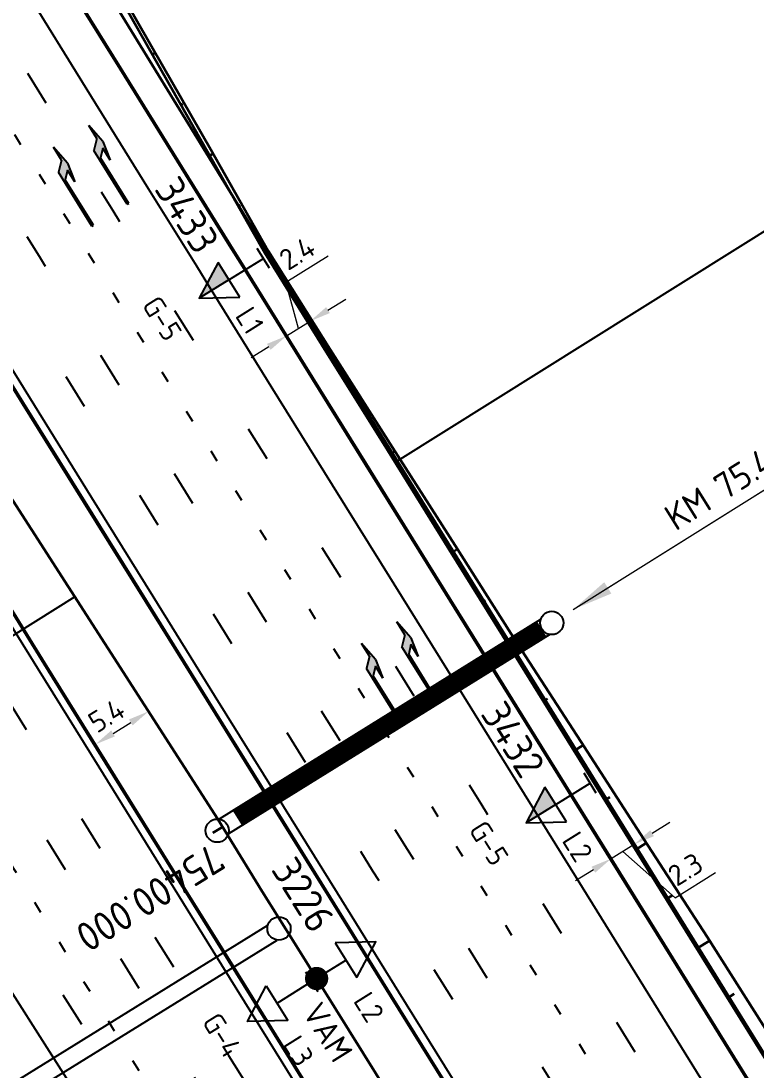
# Model space of a CAD drawing. Header units: metres. Extents: x 134219 to 139080, y 438661 to 444352.
# Drawn here: x 135900.6 to 135963.8, y 442376.2 to 442466.4 of the extents above; entities that cross this region are included whole.
import ezdxf
from ezdxf.enums import TextEntityAlignment as Align

# ---------------------------------------------------------------- set-up
doc = ezdxf.new("R2010")
doc.units = ezdxf.units.M
doc.linetypes.add('13strp', pattern=[4, 1, -3])
doc.linetypes.add('39strp', pattern=[12, 3, -9])
doc.layers.get('DEFPOINTS').update_dxf_attribs({"color": 193})
for name, color, linetype, lineweight in [('N-WE-AM-AANPIJLING-G', 7, 'Continuous', 18), ('N-WE-KL-ET-T18', 1, 'Continuous', 18), ('N-WE-KL-ET-T25', 7, 'Continuous', 25), ('N-WE-KL-ET_LS_HULPSTUK_MOF-G', 10, 'Continuous', 35), ('N-WE-KL-ET_LS_OV_ARMATUUR-S', 7, 'Continuous', 25), ('N-WE-KL-ET_LS_OV_ARMATUUR-T18', 1, 'Continuous', 25), ('N-WE-KL-ET_LS_OV_KABEL-G', 10, 'KL-LS-OV-N', 35), ('N-WE-KL-ET_LS_OV_KABEL-M', 7, 'Continuous', 18), ('N-WE-KL-ET_LS_OV_KABEL-T25', 7, 'Continuous', 25), ('N-WE-VW-BEWEGWIJZERING_DRAAGCONSTRUCTIE_PORTAAL-S', 7, 'Continuous', 25), ('N-WE-VW-BEWEGWIJZERING_DRAAGCONSTRUCTIE_PORTAAL_POER-S', 7, 'Continuous', 25), ('Utd-ondergr-nw', 8, '13strp', 35)]:
    doc.layers.add(name, color=color, linetype=linetype, lineweight=lineweight)
doc.layers.add('N-WE-KL-ET_LS_OV_ARMATUUR-T25', color=2, linetype='Continuous')
doc.layers.add('Utd-weg-nw', color=8, linetype='Continuous')
doc.styles.add('alm a2ee v011$0$rtw_iso', font='NLCS-ISO.ttf')
doc.styles.add('ISO18', font='NLCS-ISO.ttf')
doc.styles.add('ISO25', font='NLCS-ISO.ttf')
doc.styles.add('NLCS-ISO', font='NLCS-ISO.ttf')
doc.styles.add('NLCS_18', font='NLCS-ISO.ttf', dxfattribs={"height": 1.8})
doc.linetypes.add('KL-LS-OV-N', pattern='A,4,-1,[103,NLCS.SHX,S=0.75,R=0,X=0,Y=0],-1,4,-1.5,["0V",Standard,S=1,R=0,X=0,Y=-0.5],-3', length=14.5)
doc.dimstyles.new('NLCS_t18_pijl_Dimension_l3_h1', dxfattribs={"dimtxt": 1.8, "dimasz": 1.8, "dimexe": 2, "dimexo": 2, "dimgap": 0.7, "dimtad": 1, "dimdec": 1, "dimzin": 0, "dimdsep": 46, "dimtxsty": 'NLCS_18', "dimcen": 2.5, "dimdle": 2, "dimclrd": 256, "dimclre": 256, "dimclrt": 256, "dimadec": 1, "dimazin": 0, "dimtfac": 1, "dimtdec": 1, "dimtofl": 0, "dimtmove": 1, "dimatfit": 0, "dimfxl": 0, "dimtolj": 1, "dimtzin": 0, "dimlwd": 18, "dimlwe": 18, "dimarcsym": 0})
doc.dimstyles.new('UTD', dxfattribs={"dimtxt": 1.8, "dimasz": 1.8, "dimexe": 0, "dimexo": 0, "dimgap": 0.5, "dimtad": 1, "dimdec": 1, "dimzin": 1, "dimdsep": 46, "dimtxsty": 'ISO18', "dimcen": 2.5, "dimclrd": 256, "dimclre": 256, "dimclrt": 1, "dimadec": 0, "dimazin": 0, "dimtfac": 1, "dimtdec": 1, "dimtmove": 0, "dimatfit": 3, "dimfxl": 0, "dimlwd": -1, "dimlwe": -1, "dimarcsym": 0})

# ---------------------------------------------------------------- blocks, each defined once
blk = doc.blocks.new('SKL-ET_OV_ARMATUUR_HD_NATRIUM_2x250W-SO (1)')
for points in [[(-3.493, -1.757), (-6.493, 0), (-3.493, 1.757)], [(-3.493, 1.757), (-3.493, -1.757)], [(0, 1), (0, -1)], [(3.493, -1.757), (6.493, 0), (3.493, 1.757)], [(3.493, 1.757), (3.493, -1.757)], [(-3.493, 0), (0, 0)], [(3.493, 0), (0, 0)]]:
    blk.add_lwpolyline(points)
at = {"layer": 'N-WE-KL-ET_LS_OV_ARMATUUR-T18', "style": 'NLCS-ISO', "flags": 1}
for tag, p in [('TYPE_ARMATUUR', (3.075, -6.821)), ('VERMOGEN_LAMP', (3.075, -10.606)), ('SPIEGELSTAND', (3.075, -14.39)), ('HOOGTE_LICHTMAST', (3.075, -18.175)), ('UITLEGGERHOEK', (3.075, -21.959)), ('TYPE_LICHTMAST', (3.075, -25.744)), ('BOTSVRIENDELIJK', (3.075, -29.528)), ('POSITIE_LICHTMAST', (3.075, -33.313)), ('KABELAANSLUITNG', (3.075, -37.097)), ('VOEDINGSPUNT', (3.075, -48.451))]:
    blk.add_attdef(tag, p, '', height=1.8, dxfattribs=at)
at = {"layer": 'N-WE-KL-ET_LS_OV_ARMATUUR-T18', "style": 'NLCS-ISO'}
for tag, p in [('FASE-AANSLUITING_1', (3.075, -40.882)), ('FASE-AANSLUITING_2', (3.075, -44.666)), ('GROEPSNUMMER', (3.075, -52.235))]:
    blk.add_attdef(tag, p, '', height=1.8, dxfattribs=at)
at = {"layer": 'N-WE-KL-ET_LS_OV_ARMATUUR-T25', "style": 'NLCS-ISO'}
for tag, p in [('MASTNUMMER', (3.075, 7.391)), ('TYPE_SYMBOOL', (3.075, 3.606))]:
    blk.add_attdef(tag, p, '', height=2.5, dxfattribs=at)
blk = doc.blocks.new('SVW-BEWEGWIJZERING_DRAAGCONSTRCUTIE_PORTAAL_SIGNALERING (A2 75.410 HRR)')
for points in [[(0.168, 0.986), (24.767, 16.2)], [(0.957, -0.29), (25.556, 14.924)]]:
    blk.add_lwpolyline(points)
blk = doc.blocks.new('SVW-BEWEGWIJZERING_DRAAGCONSTRUCTIE_PORTAAL_ANWB (A2 75.400 HRL)')
for points in [[(-0.958, 0.288), (-28.588, -16.865)], [(-0.166, -0.986), (-27.797, -18.139)]]:
    blk.add_lwpolyline(points)
at = {"ltscale": 10}
blk.add_lwpolyline([(-0.85, -0.527, 1.5, 1.5, 0), (-27.028, -16.779, 0, 0, 0)], format="xyseb", dxfattribs=at)
blk = doc.blocks.new('SKL-ET_OV_ARMATUUR_HD_NATRIUM_1x250W-SO (2)')
for points in [[(0, 1), (0, -1)], [(3.493, -1.757), (6.493, 0), (3.493, 1.757)], [(3.493, 1.757), (3.493, -1.757)], [(3.493, 0), (0, 0)], [(3.493, 0), (6.493, 0)]]:
    blk.add_lwpolyline(points)
blk.add_solid([(3.493, 0), (3.493, -1.757), (6.493, 0)])
at = {"layer": 'N-WE-KL-ET-T18', "linetype": 'ByBlock', "style": 'NLCS-ISO'}
blk.add_attdef('GROEPSNUMMER', text='', height=1.8, dxfattribs=at).set_placement((-2, -4), align=Align.RIGHT)
blk.add_attdef('FASE-AANSLUITING', (10, -4), '', height=1.8, dxfattribs=at)
at = {"layer": 'N-WE-KL-ET-T18', "linetype": 'ByBlock', "style": 'NLCS-ISO', "flags": 1}
for tag, p in [('TYPE_ARMATUUR', (7.765, -13.456)), ('TYPE_FABRIKAAT', (7.765, -17.24)), ('VERMOGEN_LAMP', (7.765, -21.025)), ('SPIEGELSTAND', (7.765, -24.809)), ('HOOGTE_LICHTMAST', (7.765, -28.594)), ('UITLEGGERHOEK', (7.765, -32.378)), ('TYPE_LICHTMAST', (7.765, -36.163)), ('BOTSVRIENDELIJK', (7.765, -39.947)), ('POSITIE_LICHTMAST', (7.765, -43.732)), ('KABELAANSLUITING', (7.765, -47.516)), ('VOEDINGSPUNT', (7.765, -51.301))]:
    blk.add_attdef(tag, p, '', height=1.8, dxfattribs=at)
at = {"layer": 'N-WE-KL-ET-T25', "linetype": 'ByBlock', "style": 'NLCS-ISO'}
blk.add_attdef('MASTNUMMER', text='', height=2.5, dxfattribs=at).set_placement((4, 4.31), align=Align.MIDDLE)
at = {"layer": 'N-WE-KL-ET-T25', "linetype": 'ByBlock', "style": 'NLCS-ISO', "flags": 1}
blk.add_attdef('TYPE_SYMBOOL', (7.765, -10.056), '', height=2.5, dxfattribs=at)
blk = doc.blocks.new('SVW-BEWEGWIJZERING_DRAAGCONSTRUCTIE_PORTAAL-SO (1)')
blk.add_circle((0, 0), 1)
at = {"layer": 'N-WE-KL-ET_LS_OV_ARMATUUR-T18', "style": 'ISO18', "flags": 1}
for tag, p in [('OMSCHRIJVING_LEGENDA', (9, -7.431)), ('CONSTRUCTIENUMMER', (9, -11.215)), ('LOCATIE', (9, -15)), ('LENGTE_PORTAAL', (9, -18.784)), ('TYPE_PORTAAL', (9, -22.569)), ('BPS-CODERING', (9, -26.353)), ('OVERIGE_OPMERKING(EN)_1', (9, -30.138)), ('OVERIGE_OPMERKING(EN)_2', (9, -33.922))]:
    blk.add_attdef(tag, p, '', height=1.8, dxfattribs=at)
blk = doc.blocks.new('SVW-BEWEGWIJZERING_DRAAGCONSTRUCTIE_PORTAAL_POER-SO (1)')
blk.add_circle((0, 0), 1)
at = {"style": 'ISO18', "flags": 1}
for tag, p in [('OMSCHRIJVING_LEGENDA', (0, 28.559)), ('CONSTRUCTIENUMMER', (0, 24.775)), ('LOCATIE', (0, 20.99)), ('TYPE_POER', (0, 17.206)), ('POSITIE_POER', (0, 13.421)), ('OVERIGE_OPMERKING(EN)_1', (0, 9.637)), ('OVERIGE_OPMERKING(EN)_2', (0, 5.852))]:
    blk.add_attdef(tag, p, '', height=1.8, dxfattribs=at)
blk = doc.blocks.new('SVW-BEWEGWIJZERING_DRAAGCONSTRUCTIE_PORTAAL_POER-SO')
blk.add_circle((0, 0), 1)
at = {"layer": 'N-WE-KL-ET_LS_OV_ARMATUUR-T18', "style": 'ISO18', "flags": 1}
for tag, p in [('OMSCHRIJVING_LEGENDA', (0, 28.559)), ('CONSTRUCTIENUMMER', (0, 24.775)), ('LOCATIE', (0, 20.99)), ('TYPE_POER', (0, 17.206)), ('POSITIE_POER', (0, 13.421)), ('OVERIGE_OPMERKING(EN)_1', (0, 9.637)), ('OVERIGE_OPMERKING(EN)_2', (0, 5.852))]:
    blk.add_attdef(tag, p, '', height=1.8, dxfattribs=at)
blk = doc.blocks.new('*D509')
at = {"layer": 'DEFPOINTS', "color": 0, "transparency": 16777216}
for p in [(135925.443, 442440.577), (135925.443, 442440.577), (135923.414, 442439.318)]:
    blk.add_point(p, dxfattribs=at)
at = {"layer": 'N-WE-KL-ET_LS_OV_KABEL-M', "linetype": 'Continuous', "lineweight": 18, "transparency": 16777216}
for p, q in [((135923.352, 442443.928), (135926.988, 442446.186)), ((135924.429, 442439.948), (135923.352, 442443.928)), ((135926.972, 442441.527), (135928.501, 442442.476)), ((135923.414, 442439.318), (135925.443, 442440.577)), ((135921.885, 442438.368), (135920.356, 442437.419))]:
    blk.add_line(p, q, dxfattribs=at)
at = {"layer": 'N-WE-KL-ET_LS_OV_KABEL-M', "lineweight": 18, "transparency": 16777216}
for p, q in [((135925.443, 442440.577), (135924.388, 442442.277)), ((135923.414, 442439.318), (135922.359, 442441.017))]:
    blk.add_line(p, q, dxfattribs=at)
at = {"layer": 'N-WE-KL-ET_LS_OV_KABEL-M', "transparency": 16777216}
for points in [[(135926.814, 442441.782), (135927.13, 442441.272), (135925.443, 442440.577)], [(135921.727, 442438.623), (135922.043, 442438.113), (135923.414, 442439.318)]]:
    blk.add_solid(points, dxfattribs=at)
at = {"layer": 'N-WE-KL-ET_LS_OV_KABEL-M', "transparency": 16777216, "insert": (135924.326, 442446.417), "char_height": 1.8, "attachment_point": 5, "rotation": 31.83626, "style": 'NLCS_18'}
blk.add_mtext('\\A1;2.4', dxfattribs=at)
blk = doc.blocks.new('*D510')
at = {"layer": 'DEFPOINTS', "color": 0, "transparency": 16777216}
for p in [(135953.307, 442395.619), (135953.307, 442395.619), (135951.315, 442394.382)]:
    blk.add_point(p, dxfattribs=at)
at = {"layer": 'N-WE-KL-ET_LS_OV_KABEL-M', "linetype": 'Continuous', "lineweight": 18, "transparency": 16777216}
for p, q in [((135954.836, 442396.569), (135956.365, 442397.518)), ((135951.315, 442394.382), (135953.307, 442395.619)), ((135952.311, 442395.001), (135956.809, 442391.026)), ((135949.785, 442393.433), (135948.256, 442392.483)), ((135956.809, 442391.026), (135960.293, 442393.188))]:
    blk.add_line(p, q, dxfattribs=at)
at = {"layer": 'N-WE-KL-ET_LS_OV_KABEL-M', "lineweight": 18, "transparency": 16777216}
for p, q in [((135953.307, 442395.619), (135954.362, 442393.92)), ((135951.315, 442394.382), (135952.37, 442392.683))]:
    blk.add_line(p, q, dxfattribs=at)
at = {"layer": 'N-WE-KL-ET_LS_OV_KABEL-M', "transparency": 16777216}
for points in [[(135954.678, 442396.824), (135954.994, 442396.314), (135953.307, 442395.619)], [(135949.627, 442393.688), (135949.944, 442393.178), (135951.315, 442394.382)]]:
    blk.add_solid(points, dxfattribs=at)
at = {"layer": 'N-WE-KL-ET_LS_OV_KABEL-M', "transparency": 16777216, "insert": (135957.707, 442393.466), "char_height": 1.8, "attachment_point": 5, "rotation": 31.83626, "style": 'NLCS_18'}
blk.add_mtext('\\A1;2.3', dxfattribs=at)
blk = doc.blocks.new('SKL-ET_HULP_MOF_VERBINDING_AFTAKMOF-SO')
at = {"const_width": 1}
blk.add_lwpolyline([(-0.5, 0, 1), (0.5, 0, 1)], format="xyb", close=True, dxfattribs=at)
blk.add_circle((0, 0), 0.5)
at = {"layer": 'N-WE-KL-ET-T18', "linetype": 'ByBlock', "style": 'NLCS-ISO', "flags": 1}
for tag, p in [('OMSCHRIJVING_LEGENDA', (0, -8.431)), ('LOCATIE', (0, -12.215)), ('MASTNUMMER', (0, -16)), ('VAN', (0, -19.784)), ('NAAR', (0, -23.569)), ('AFTAKKING', (0, -27.353)), ('VOEDINGSPUNT', (0, -31.138)), ('GROEPSNUMMER', (0, -34.922)), ('POSITIE_X', (0, -38.707)), ('POSITIE_Y', (0, -42.491)), ('OVERIGE_OPMERKING(EN)_2', (0, -50.06))]:
    blk.add_attdef(tag, p, '', height=1.8, dxfattribs=at)
at = {"layer": 'N-WE-KL-ET-T18', "linetype": 'ByBlock', "style": 'NLCS-ISO'}
blk.add_attdef('OVERIGE_OPMERKING(EN)_1', (0, -46.276), '', height=1.8, dxfattribs=at)
at = {"layer": 'N-WE-KL-ET-T25', "linetype": 'ByBlock', "style": 'NLCS-ISO'}
blk.add_attdef('SOORT_MOF', text='', height=2.25, dxfattribs=at).set_placement((0, 3), align=Align.MIDDLE)
blk = doc.blocks.new('*D208')
at = {"layer": 'DEFPOINTS', "color": 0, "transparency": 16777216}
for p in [(135911.549, 442407.041), (135911.549, 442407.041), (135906.966, 442404.196)]:
    blk.add_point(p, dxfattribs=at)
at = {"layer": 'N-WE-KL-ET_LS_OV_KABEL-M', "lineweight": 18, "transparency": 16777216}
for p, q in [((135911.549, 442407.041), (135912.604, 442405.342)), ((135906.966, 442404.196), (135908.021, 442402.497))]:
    blk.add_line(p, q, dxfattribs=at)
at = {"layer": 'N-WE-KL-ET_LS_OV_KABEL-M', "linetype": 'Continuous', "lineweight": 18, "transparency": 16777216}
blk.add_line((135908.495, 442405.145), (135910.02, 442406.092), dxfattribs=at)
at = {"layer": 'N-WE-KL-ET_LS_OV_KABEL-M', "transparency": 16777216}
for points in [[(135909.861, 442406.347), (135910.178, 442405.837), (135911.549, 442407.041)], [(135908.337, 442405.4), (135908.654, 442404.891), (135906.966, 442404.196)]]:
    blk.add_solid(points, dxfattribs=at)
at = {"layer": 'N-WE-KL-ET_LS_OV_KABEL-M', "transparency": 16777216, "insert": (135907.931, 442406.678), "char_height": 1.8, "attachment_point": 5, "rotation": 31.83244, "style": 'NLCS_18'}
blk.add_mtext('\\A1;5.4', dxfattribs=at)
blk = doc.blocks.new('SAL-AM_KILOMETRERING-SO (1)')
blk.add_lwpolyline([(10, 0), (19, 0), (37, 0)])
at = {"style": 'ISO25'}
blk.add_text('KM', height=2.25, dxfattribs=at).set_placement((21, 1))
blk.add_attdef('KM', (26, 1), '', height=2.25, dxfattribs=at)
blk = doc.blocks.new('Dwm A2 aanvulling$0$pijlre_750')
blk.add_hatch(color=256).paths.add_polyline_path([(5.196, -0.375), (4, -0.375), (5.7, -0.675), (7.5, -0.375), (6.2, -0.375), (5.45, 0.375), (0, 0.375), (0, 0.225), (4.596, 0.225)])
for p, q in [((0, 0.375), (5.45, 0.375)), ((0, 0.375), (0, 0.225)), ((0, 0.225), (4.596, 0.225)), ((5.196, -0.375), (4.596, 0.225)), ((6.2, -0.375), (5.45, 0.375)), ((4, -0.375), (5.196, -0.375)), ((5.7, -0.675), (4, -0.375)), ((5.7, -0.675), (7.5, -0.375)), ((6.2, -0.375), (7.5, -0.375))]:
    blk.add_line(p, q)

msp = doc.modelspace()

# ---------------------------------------------------------------- linework, layer by layer
at = {"layer": 'N-WE-KL-ET_LS_OV_KABEL-G', "flags": 128}
for points, elevation in [([(135028.791, 443628.212), (135029.429, 443628.499), (135031.215, 443626.78), (135031.77, 443626.036), (135031.717, 443624.461), (135052.283, 443604.284), (135079.826, 443576.697), (135079.681, 443576.86), (135107.02, 443546.266), (135128.475, 443521.399), (135135.828, 443512.885), (135160.14, 443483.986), (135177.303, 443462.483), (135198.671, 443435.935), (135200.352, 443433.581), (135206.963, 443425.677), (135215.588, 443414.756), (135229.59, 443396.504), (135246.512, 443374.993), (135246.49, 443375.006), (135294.884, 443312.895), (135333.287, 443263.089), (135371.731, 443213.181), (135406.65, 443167.972), (135427.92, 443140.404), (135453.984, 443108.378), (135454.935, 443105.985), (135457.196, 443102.601), (135480.28, 443072.391), (135496.144, 443052.166), (135531.445, 443005.868), (135550.731, 442980.132), (135566.747, 442957.086), (135582.351, 442934.835), (135591.75, 442921.241), (135600.66, 442908.466), (135623.1, 442873.097), (135810.94, 442567.72), (135811.574, 442566.242), (135890.003, 442440.492), (135917.509, 442397.788), (135918.361, 442396.368), (135921.308, 442391.573), (135924.118, 442387.088), (135993.388, 442276.103), (135998.088, 442268.147), (136009.985, 442249.338), (136029.664, 442217.436), (136035.64, 442207.918), (136051.526, 442183.815), (136063.882, 442163.962), (136083.422, 442134.873), (136087.677, 442128.392), (136098.452, 442110.211), (136094.165, 442107.281)], 1.814), ([(135721.234, 442918.625), (135722.063, 442918.713), (135729.095, 442888.32), (135732.401, 442875.406), (135739.067, 442848.526), (135744.814, 442825.458), (135748.845, 442812.302), (135753.179, 442798.691), (135759.283, 442779.655), (135766.976, 442756.719), (135768.936, 442751.333), (135776.94, 442729.297), (135780.195, 442721.47), (135788.863, 442699.919), (135796.602, 442680.559), (135801.311, 442669.52), (135814.143, 442639.942), (135825.995, 442614.641), (135833.39, 442599.592), (135840.412, 442585.625), (135846.614, 442573.57), (135855.747, 442558.027), (135866.627, 442537.71), (135893.634, 442492.469), (135903.119, 442476.872), (135921.695, 442446.607), (135932.965, 442428.477), (135977.81, 442356.039), (135989.882, 442336.595), (136005.709, 442311.05), (136018.648, 442290.075), (136033.729, 442266.105), (136048.872, 442241.403), (136061.715, 442221.059), (136075.638, 442199.301), (136089.463, 442177.55), (136095.529, 442168.375), (136098.012, 442164.912), (136105.461, 442153.083), (136105.449, 442153.082), (136113.48, 442139.998), (136113.474, 442139.989), (136115.543, 442136.155), (136115.576, 442136.171), (136116.019, 442133.351), (136140.961, 442091.403)], 1.956)]:
    msp.add_lwpolyline(points, dxfattribs=dict(at, elevation=elevation))
at = {"layer": 'N-WE-KL-ET_LS_OV_KABEL-T25'}
for p, q in [((135967.586, 442450.251), (135932.917, 442428.556)), ((135905.209, 442416.884), (135848.637, 442381.482))]:
    msp.add_line(p, q, dxfattribs=at)
at = {"layer": 'Utd-ondergr-nw', "color": 7, "linetype": 'Continuous'}
msp.add_line((135917.931, 442397.116), (135917.081, 442396.588), dxfattribs=at)
at = {"layer": 'Utd-ondergr-nw', "linetype": 'Continuous', "flags": 128}
for points in [[(135906.964, 442472.702), (135911.92, 442464.008), (135916.889, 442455.323), (135921.836, 442446.624), (135927.149, 442438.151), (135932.53, 442429.722), (135937.911, 442421.292), (135943.273, 442412.85), (135948.704, 442404.452), (135954.136, 442396.054), (135959.567, 442387.655), (135964.92, 442379.208), (135970.201, 442370.716), (135975.483, 442362.225), (135980.746, 442353.722), (135985.949, 442345.182), (135991.243, 442336.698), (135996.547, 442328.22), (136001.85, 442319.743)], [(135906.756, 442472.551), (135911.677, 442463.849), (135916.612, 442455.149), (135920.487, 442448.325), (135921.553, 442446.448), (135926.828, 442437.952), (135932.103, 442429.457), (135937.378, 442420.961), (135942.653, 442412.465), (135947.928, 442403.97), (135953.203, 442395.474), (135958.478, 442386.979), (135963.753, 442378.483), (135969.027, 442369.988), (135974.302, 442361.492), (135979.577, 442352.996), (135984.852, 442344.501), (135990.127, 442336.005), (135995.402, 442327.51), (136000.677, 442319.014)], [(135903.902, 442470.79), (135909.159, 442462.289), (135914.427, 442453.793), (135918.563, 442447.13), (135919.701, 442445.298), (135924.976, 442436.802), (135930.251, 442428.307), (135935.526, 442419.811), (135940.801, 442411.316), (135946.076, 442402.82), (135951.351, 442394.324), (135956.626, 442385.829), (135961.9, 442377.333), (135967.175, 442368.838), (135972.45, 442360.342), (135977.725, 442351.846), (135983, 442343.351), (135988.275, 442334.855), (135993.55, 442326.36), (135998.825, 442317.864)], [(135865.656, 442470.595), (135870.931, 442462.1), (135876.206, 442453.604), (135881.481, 442445.109), (135886.756, 442436.613), (135892.031, 442428.117), (135897.306, 442419.622), (135902.581, 442411.126), (135907.856, 442402.631), (135913.131, 442394.135), (135918.406, 442385.639), (135923.68, 442377.144), (135928.955, 442368.648), (135934.23, 442360.153), (135939.505, 442351.657), (135944.78, 442343.162), (135950.055, 442334.666), (135955.33, 442326.17), (135960.605, 442317.675)], [(135865.716, 442470.632), (135870.991, 442462.137), (135876.266, 442453.641), (135881.54, 442445.146), (135886.815, 442436.65), (135892.09, 442428.154), (135897.365, 442419.659), (135902.64, 442411.163), (135907.915, 442402.668), (135913.19, 442394.172), (135918.465, 442385.676), (135923.74, 442377.181), (135929.015, 442368.685), (135934.29, 442360.19), (135939.565, 442351.694), (135944.84, 442343.198), (135950.115, 442334.703), (135955.39, 442326.207), (135960.665, 442317.712)], [(135903.843, 442470.753), (135909.099, 442462.252), (135914.367, 442453.756), (135918.504, 442447.093), (135919.642, 442445.261), (135924.916, 442436.765), (135930.191, 442428.27), (135935.466, 442419.774), (135940.741, 442411.279), (135946.016, 442402.783), (135951.291, 442394.287), (135956.566, 442385.792), (135961.841, 442377.296), (135967.116, 442368.801), (135972.391, 442360.305), (135977.666, 442351.809), (135982.941, 442343.314), (135988.216, 442334.818), (135993.491, 442326.323), (135998.766, 442317.827)], [(135879.622, 442467.496), (135884.897, 442459), (135890.172, 442450.505), (135895.447, 442442.009), (135900.722, 442433.514), (135905.997, 442425.018), (135911.272, 442416.522), (135916.547, 442408.027), (135921.822, 442399.531), (135927.097, 442391.036), (135932.371, 442382.54), (135937.646, 442374.045), (135942.921, 442365.549), (135948.196, 442357.053), (135953.471, 442348.558), (135958.746, 442340.062), (135964.021, 442331.567), (135969.296, 442323.071), (135974.571, 442314.575)], [(135879.682, 442467.533), (135884.957, 442459.037), (135890.231, 442450.542), (135895.506, 442442.046), (135900.781, 442433.551), (135906.056, 442425.055), (135911.331, 442416.559), (135916.606, 442408.064), (135921.881, 442399.568), (135927.156, 442391.073), (135932.431, 442382.577), (135937.706, 442374.081), (135942.981, 442365.586), (135948.256, 442357.09), (135953.531, 442348.595), (135958.806, 442340.099), (135964.081, 442331.604), (135969.355, 442323.108), (135974.63, 442314.612)], [(135912.125, 442463.651), (135911.871, 442463.507)], [(135914.473, 442459.235), (135914.338, 442459.158)], [(135917.089, 442454.971), (135916.805, 442454.809)], [(135919.417, 442450.543), (135919.274, 442450.461)], [(135922.046, 442446.29), (135921.756, 442446.121)], [(135924.545, 442441.968), (135924.393, 442441.874)], [(135927.356, 442437.828), (135927.031, 442437.626)], [(135929.857, 442433.496), (135929.668, 442433.378)], [(135932.737, 442429.398), (135932.305, 442429.13)], [(135935.185, 442425.033), (135934.943, 442424.883)], [(135938.117, 442420.968), (135937.58, 442420.635)], [(135940.508, 442416.567), (135940.218, 442416.387)], [(135943.481, 442412.528), (135942.855, 442412.139)], [(135945.845, 442408.11), (135945.493, 442407.891)], [(135948.913, 442404.129), (135948.13, 442403.644)], [(135951.198, 442399.663), (135950.768, 442399.396)], [(135954.344, 442395.731), (135953.405, 442395.148)], [(135956.551, 442391.216), (135956.043, 442390.9)], [(135959.773, 442387.331), (135958.68, 442386.652)], [(135961.883, 442382.756), (135961.318, 442382.405)]]:
    msp.add_lwpolyline(points, dxfattribs=at)
at = {"layer": 'Utd-weg-nw', "linetype": '39strp', "flags": 128}
for points in [[(135882.33, 442492.596), (135887.454, 442484.163), (135892.681, 442475.625), (135897.928, 442467.103), (135903.191, 442458.593), (135908.462, 442450.091), (135912.6, 442443.427), (135913.737, 442441.595), (135919.012, 442433.099), (135924.287, 442424.604), (135929.562, 442416.108), (135934.837, 442407.613), (135940.112, 442399.117), (135945.387, 442390.621), (135950.662, 442382.126), (135955.937, 442373.63), (135961.212, 442365.135), (135966.486, 442356.639), (135971.761, 442348.143), (135977.036, 442339.648), (135982.311, 442331.152), (135987.586, 442322.657), (135992.861, 442314.161), (135998.136, 442305.665), (136003.411, 442297.17), (136008.686, 442288.674), (136013.961, 442280.179), (136019.236, 442271.683), (136024.511, 442263.187), (136029.786, 442254.692), (136035.061, 442246.196), (136040.336, 442237.701), (136045.61, 442229.205), (136050.885, 442220.71), (136056.16, 442212.214), (136061.435, 442203.718), (136066.71, 442195.223), (136071.985, 442186.727), (136077.26, 442178.232), (136082.535, 442169.736), (136087.81, 442161.24), (136093.085, 442152.745), (136098.36, 442144.249), (136103.635, 442135.754), (136108.91, 442127.258), (136114.185, 442118.762), (136119.46, 442110.267)], [(135875.758, 442488.639), (135881.033, 442480.143), (135886.308, 442471.647), (135891.583, 442463.152), (135896.858, 442454.656), (135902.133, 442446.161), (135907.408, 442437.665), (135912.683, 442429.169), (135917.958, 442420.674), (135923.233, 442412.178), (135928.508, 442403.683), (135933.783, 442395.187), (135939.058, 442386.692), (135944.332, 442378.196), (135949.607, 442369.7), (135954.882, 442361.205), (135960.157, 442352.709), (135965.432, 442344.214), (135970.707, 442335.718), (135975.982, 442327.222), (135981.257, 442318.727), (135986.532, 442310.231), (135991.807, 442301.736), (135997.082, 442293.24), (136002.357, 442284.744), (136007.632, 442276.249), (136012.907, 442267.753), (136018.182, 442259.258), (136023.456, 442250.762), (136028.731, 442242.266), (136034.006, 442233.771), (136039.281, 442225.275), (136044.556, 442216.78), (136049.831, 442208.284), (136055.106, 442199.789), (136060.381, 442191.293), (136065.656, 442182.797), (136070.931, 442174.302), (136076.206, 442165.806), (136081.481, 442157.311), (136086.756, 442148.815), (136092.031, 442140.319), (136097.306, 442131.824), (136102.581, 442123.328), (136107.855, 442114.833), (136113.13, 442106.337), (136118.405, 442097.841), (136123.68, 442089.346), (136127.125, 442083.797)], [(135872.785, 442486.792), (135878.06, 442478.297), (135883.335, 442469.801), (135888.61, 442461.306), (135893.885, 442452.81), (135899.16, 442444.314), (135904.434, 442435.819), (135909.709, 442427.323), (135914.984, 442418.828), (135920.259, 442410.332), (135925.534, 442401.836), (135930.809, 442393.341), (135936.084, 442384.845), (135941.359, 442376.35), (135946.634, 442367.854), (135951.909, 442359.359), (135957.184, 442350.863), (135962.459, 442342.367), (135967.734, 442333.872), (135973.009, 442325.376), (135978.284, 442316.881), (135983.558, 442308.385), (135988.833, 442299.889), (135994.108, 442291.394), (135999.383, 442282.898), (136004.658, 442274.403), (136009.933, 442265.907), (136015.208, 442257.411), (136020.483, 442248.916), (136025.758, 442240.42), (136031.033, 442231.925), (136036.308, 442223.429), (136041.583, 442214.933), (136046.858, 442206.438), (136052.133, 442197.942), (136057.408, 442189.447), (136062.682, 442180.951), (136067.957, 442172.456), (136073.232, 442163.96), (136078.507, 442155.464), (136083.782, 442146.969), (136089.057, 442138.473), (136094.332, 442129.978), (136099.607, 442121.482), (136104.882, 442112.986), (136110.157, 442104.491), (136115.432, 442095.995), (136120.707, 442087.5), (136123.768, 442082.569)], [(135855.13, 442479.397), (135856.728, 442476.823), (135862.003, 442468.327), (135867.278, 442459.832), (135872.553, 442451.336), (135877.828, 442442.84), (135883.103, 442434.345), (135888.378, 442425.849), (135893.653, 442417.354), (135898.928, 442408.858), (135904.203, 442400.362), (135909.478, 442391.867), (135914.752, 442383.371), (135920.027, 442374.876), (135925.302, 442366.38), (135930.577, 442357.884), (135935.852, 442349.389), (135941.127, 442340.893), (135946.402, 442332.398), (135951.677, 442323.902), (135956.952, 442315.407), (135962.227, 442306.911), (135967.502, 442298.415), (135972.777, 442289.92), (135978.052, 442281.424), (135983.327, 442272.929), (135988.602, 442264.433), (135993.876, 442255.937), (135999.151, 442247.442), (136004.426, 442238.946), (136009.701, 442230.451), (136014.976, 442221.955), (136020.251, 442213.459), (136025.526, 442204.964), (136030.801, 442196.468), (136036.076, 442187.973), (136041.351, 442179.477), (136046.626, 442170.981), (136051.901, 442162.486), (136057.176, 442153.99), (136062.451, 442145.495), (136067.726, 442136.999), (136073.001, 442128.504), (136078.275, 442120.008), (136083.55, 442111.512), (136088.825, 442103.017), (136094.1, 442094.521), (136099.375, 442086.026), (136104.65, 442077.53), (136105.639, 442075.937)], [(135852.156, 442477.551), (135853.755, 442474.977), (135859.03, 442466.481), (135864.305, 442457.985), (135869.58, 442449.49), (135874.854, 442440.994), (135880.129, 442432.499), (135885.404, 442424.003), (135890.679, 442415.507), (135895.954, 442407.012), (135901.229, 442398.516), (135906.504, 442390.021), (135911.779, 442381.525), (135917.054, 442373.029), (135922.329, 442364.534), (135927.604, 442356.038), (135932.879, 442347.543), (135938.154, 442339.047), (135943.429, 442330.551), (135948.704, 442322.056), (135953.978, 442313.56), (135959.253, 442305.065), (135964.528, 442296.569), (135969.803, 442288.074), (135975.078, 442279.578), (135980.353, 442271.082), (135985.628, 442262.587), (135990.903, 442254.091), (135996.178, 442245.596), (136001.453, 442237.1), (136006.728, 442228.604), (136012.003, 442220.109), (136017.278, 442211.613), (136022.553, 442203.118), (136027.828, 442194.622), (136033.103, 442186.126), (136038.377, 442177.631), (136043.652, 442169.135), (136048.927, 442160.64), (136054.202, 442152.144), (136059.477, 442143.648), (136064.752, 442135.153), (136070.027, 442126.657), (136075.302, 442118.162), (136080.577, 442109.666), (136085.852, 442101.171), (136091.127, 442092.675), (136096.402, 442084.179), (136101.677, 442075.684), (136102.282, 442074.709)], [(135845.859, 442473.572), (135847.463, 442471.07), (135852.864, 442462.652), (135858.264, 442454.234), (135863.664, 442445.817), (135869.064, 442437.399), (135874.464, 442428.981), (135879.864, 442420.563), (135885.264, 442412.145), (135890.664, 442403.727), (135896.064, 442395.309), (135901.464, 442386.891), (135906.864, 442378.474), (135912.265, 442370.056), (135917.665, 442361.638), (135923.065, 442353.22), (135928.465, 442344.802), (135933.865, 442336.384), (135939.265, 442327.966), (135944.665, 442319.548), (135950.065, 442311.131), (135955.465, 442302.713), (135960.865, 442294.295), (135966.265, 442285.877), (135971.666, 442277.459), (135977.066, 442269.041), (135982.466, 442260.623), (135987.93, 442252.245), (135993.205, 442243.749), (135998.479, 442235.254), (136003.754, 442226.758), (136009.029, 442218.263), (136014.304, 442209.767), (136019.579, 442201.271), (136024.854, 442192.776), (136030.129, 442184.28), (136035.404, 442175.785), (136040.679, 442167.289), (136045.954, 442158.793), (136051.229, 442150.298), (136056.504, 442141.802), (136061.779, 442133.307), (136067.054, 442124.811), (136072.329, 442116.315), (136077.603, 442107.82), (136082.878, 442099.324), (136088.153, 442090.829), (136093.428, 442082.333), (136098.703, 442073.838), (136098.925, 442073.481)]]:
    msp.add_lwpolyline(points, dxfattribs=at)
at = {"layer": 'Utd-weg-nw', "linetype": '13strp', "flags": 128}
for points in [[(135878.923, 442490.604), (135884.198, 442482.108), (135889.473, 442473.612), (135894.748, 442465.117), (135900.023, 442456.621), (135905.298, 442448.126), (135910.573, 442439.63), (135915.847, 442431.134), (135921.122, 442422.639), (135926.397, 442414.143), (135931.672, 442405.648), (135936.947, 442397.152), (135942.222, 442388.656), (135947.497, 442380.161), (135952.772, 442371.665), (135958.047, 442363.17), (135963.322, 442354.674), (135968.597, 442346.178), (135973.872, 442337.683), (135979.147, 442329.187), (135984.422, 442320.692), (135989.697, 442312.196), (135994.971, 442303.701), (136000.246, 442295.205), (136005.521, 442286.709), (136010.796, 442278.214), (136016.071, 442269.718), (136021.346, 442261.223), (136026.621, 442252.727), (136031.896, 442244.231), (136037.171, 442235.736), (136042.446, 442227.24), (136047.721, 442218.745), (136052.996, 442210.249), (136058.271, 442201.753), (136063.546, 442193.258), (136068.821, 442184.762), (136074.095, 442176.267), (136079.37, 442167.771), (136084.645, 442159.275), (136089.92, 442150.78), (136095.195, 442142.284), (136100.47, 442133.789), (136105.745, 442125.293), (136111.02, 442116.798), (136116.295, 442108.302), (136121.57, 442099.806), (136126.845, 442091.311), (136130.698, 442085.104)], [(135848.992, 442475.586), (135850.59, 442473.012), (135855.865, 442464.516), (135861.14, 442456.02), (135866.415, 442447.525), (135871.69, 442439.029), (135876.965, 442430.534), (135882.24, 442422.038), (135887.515, 442413.542), (135892.79, 442405.047), (135898.065, 442396.551), (135903.339, 442388.056), (135908.614, 442379.56), (135913.889, 442371.065), (135919.164, 442362.569), (135924.439, 442354.073), (135929.714, 442345.578), (135934.989, 442337.082), (135940.264, 442328.587), (135945.539, 442320.091), (135950.814, 442311.595), (135956.089, 442303.1), (135961.364, 442294.604), (135966.639, 442286.109), (135971.914, 442277.613), (135977.189, 442269.117), (135982.463, 442260.622), (135987.738, 442252.126)]]:
    msp.add_lwpolyline(points, dxfattribs=at)
at = {"layer": 'Utd-weg-nw', "linetype": 'Continuous', "flags": 128}
for points in [[(135865.062, 442470.226), (135870.336, 442461.731), (135875.611, 442453.235), (135880.886, 442444.739), (135886.161, 442436.244), (135891.436, 442427.748), (135896.711, 442419.253), (135901.986, 442410.757), (135907.261, 442402.261), (135912.536, 442393.766), (135917.811, 442385.27), (135923.086, 442376.775), (135928.361, 442368.279), (135933.636, 442359.783), (135938.911, 442351.288), (135944.186, 442342.792), (135949.46, 442334.297), (135954.735, 442325.801), (135960.01, 442317.305)], [(135900.992, 442468.994), (135906.251, 442460.488), (135911.521, 442451.99), (135915.658, 442445.326), (135916.796, 442443.494), (135922.07, 442434.998), (135927.345, 442426.503), (135932.62, 442418.007), (135937.895, 442409.511), (135943.17, 442401.016), (135948.445, 442392.52), (135953.72, 442384.025), (135958.995, 442375.529), (135964.27, 442367.034), (135969.545, 442358.538), (135974.82, 442350.042), (135980.095, 442341.547), (135985.37, 442333.051), (135990.645, 442324.556), (135995.92, 442316.06)], [(135880.276, 442467.902), (135885.551, 442459.407), (135890.826, 442450.911), (135896.101, 442442.415), (135901.376, 442433.92), (135906.651, 442425.424), (135911.926, 442416.929), (135917.201, 442408.433), (135922.476, 442399.937), (135927.751, 442391.442), (135933.026, 442382.946), (135938.301, 442374.451), (135943.576, 442365.955), (135948.85, 442357.46), (135954.125, 442348.964), (135959.4, 442340.468), (135964.675, 442331.973), (135969.95, 442323.477), (135975.225, 442314.982)], [(135860.605, 442443.918), (135866.005, 442435.5), (135871.405, 442427.082), (135876.806, 442418.664), (135882.206, 442410.246), (135887.606, 442401.828), (135893.006, 442393.41), (135898.406, 442384.992), (135903.806, 442376.575), (135909.206, 442368.157), (135914.606, 442359.739), (135920.006, 442351.321), (135925.406, 442342.903), (135930.807, 442334.485), (135936.207, 442326.067), (135941.607, 442317.649)]]:
    msp.add_lwpolyline(points, dxfattribs=at)

# ---------------------------------------------------------------- block references
at = {"layer": 'N-WE-AM-AANPIJLING-G'}
ref = msp.add_blockref('SAL-AM_KILOMETRERING-SO (1)', (135939.581, 442410.493), dxfattribs=dict(at, rotation=32.03792881487949))
ref.add_attrib('KM', '75.400', (135961.091, 442425.133), dxfattribs={"layer": 'N-WE-KL-ET_LS_OV_ARMATUUR-T25', "height": 2.25, "rotation": 32.03793, "style": 'ISO25'})
at = {"layer": 'N-WE-KL-ET_LS_HULPSTUK_MOF-G'}
ref = msp.add_blockref('SKL-ET_HULP_MOF_VERBINDING_AFTAKMOF-SO', (135925.995, 442384.08, 1.475), dxfattribs=dict(at, rotation=306.0659960422445))
ref.add_attrib('SOORT_MOF', 'VAM', dxfattribs={"layer": 'N-WE-KL-ET_LS_OV_ARMATUUR-T25', "height": 2, "rotation": 302.03793, "style": 'ISO25'}).set_placement((135925.55, 442381.713, 1.475), align=Align.MIDDLE_LEFT)
at = {"layer": 'N-WE-KL-ET_LS_OV_ARMATUUR-S'}
ref = msp.add_blockref('SKL-ET_OV_ARMATUUR_HD_NATRIUM_1x250W-SO (2)', (135921.423, 442445.973, 1.523), dxfattribs=dict(at, rotation=211.8362579117523))
ref.add_attrib('MASTNUMMER', '3433', (135911.989, 442451.928, 1.523), dxfattribs={"layer": 'N-WE-KL-ET_LS_OV_ARMATUUR-T25', "height": 2.5, "rotation": 302.03793, "style": 'ISO25'})
ref.add_attrib('FASE-AANSLUITING_1', 'L1', (135918.93, 442441.046, 1.523), dxfattribs={"layer": 'N-WE-KL-ET_LS_OV_ARMATUUR-T18', "height": 1.8, "rotation": 302.03793, "style": 'ISO18'})
ref.add_attrib('GROEPSNUMMER', 'G-5', (135910.923, 442441.969, 1.523), dxfattribs={"layer": 'N-WE-KL-ET_LS_OV_ARMATUUR-T18', "height": 1.8, "rotation": 302.03793, "style": 'ISO18'})
ref = msp.add_blockref('SKL-ET_OV_ARMATUUR_HD_NATRIUM_1x250W-SO (2)', (135949.513, 442400.873, 1.548), dxfattribs=dict(at, rotation=211.8362579117523))
ref.add_attrib('MASTNUMMER', '3432', (135940.023, 442406.83, 1.548), dxfattribs={"layer": 'N-WE-KL-ET_LS_OV_ARMATUUR-T25', "height": 2.5, "rotation": 302.03793, "style": 'ISO25'})
ref.add_attrib('FASE-AANSLUITING_1', 'L2', (135947.02, 442395.946, 1.548), dxfattribs={"layer": 'N-WE-KL-ET_LS_OV_ARMATUUR-T18', "height": 1.8, "rotation": 302.03793, "style": 'ISO18'})
ref.add_attrib('GROEPSNUMMER', 'G-5', (135939.013, 442396.869, 1.548), dxfattribs={"layer": 'N-WE-KL-ET_LS_OV_ARMATUUR-T18', "height": 1.8, "rotation": 302.03793, "style": 'ISO18'})
ref = msp.add_blockref('SKL-ET_OV_ARMATUUR_HD_NATRIUM_2x250W-SO (1)', (135925.561, 442383.81, 1.988), dxfattribs=dict(at, rotation=31.83625820211297))
ref.add_attrib('MASTNUMMER', '3226', (135922.027, 442393.441, 1.988), dxfattribs={"layer": 'N-WE-KL-ET_LS_OV_ARMATUUR-T25', "height": 2.5, "rotation": 302.03793, "style": 'ISO25'})
ref.add_attrib('FASE-AANSLUITING_1', 'L2', (135929.088, 442382.164, 1.988), dxfattribs={"layer": 'N-WE-KL-ET_LS_OV_ARMATUUR-T18', "height": 1.8, "rotation": 302.03793, "style": 'ISO18'})
ref.add_attrib('FASE-AANSLUITING_2', 'L3', (135923.022, 442378.418, 1.988), dxfattribs={"layer": 'N-WE-KL-ET_LS_OV_ARMATUUR-T18', "height": 1.8, "rotation": 302.03793, "style": 'ISO18'})
ref.add_attrib('GROEPSNUMMER', 'G-4', (135916.086, 442380.365, 1.988), dxfattribs={"layer": 'N-WE-KL-ET_LS_OV_ARMATUUR-T18', "height": 1.8, "rotation": 302.03793, "style": 'ISO18'})
at = {"layer": 'N-WE-VW-BEWEGWIJZERING_DRAAGCONSTRUCTIE_PORTAAL-S', "rotation": 48.35083210105449}
msp.add_blockref('SVW-BEWEGWIJZERING_DRAAGCONSTRUCTIE_PORTAAL-SO (1)', (135946.208, 442414.64), dxfattribs=at)
at = {"layer": 'N-WE-VW-BEWEGWIJZERING_DRAAGCONSTRUCTIE_PORTAAL-S'}
for name, p in [('SVW-BEWEGWIJZERING_DRAAGCONSTRUCTIE_PORTAAL_ANWB (A2 75.400 HRL)', (135946.208, 442414.64)), ('SVW-BEWEGWIJZERING_DRAAGCONSTRCUTIE_PORTAAL_SIGNALERING (A2 75.410 HRR)', (135897.036, 442372.464))]:
    msp.add_blockref(name, p, dxfattribs=at)
at = {"layer": 'N-WE-VW-BEWEGWIJZERING_DRAAGCONSTRUCTIE_PORTAAL_POER-S'}
for name, p, rotation in [('SVW-BEWEGWIJZERING_DRAAGCONSTRUCTIE_PORTAAL_POER-SO (1)', (135946.208, 442414.64), 106.4096458041863), ('SVW-BEWEGWIJZERING_DRAAGCONSTRUCTIE_PORTAAL_POER-SO (1)', (135917.453, 442396.789), 106.4096458041863), ('SVW-BEWEGWIJZERING_DRAAGCONSTRUCTIE_PORTAAL_POER-SO', (135922.759, 442388.374), 107.0588396289041)]:
    msp.add_blockref(name, p, dxfattribs=dict(at, rotation=rotation))
at = {"layer": 'Utd-weg-nw', "linetype": 'Continuous', "rotation": 121.8350477341934}
for p in [(135910.04, 442450.822), (135907.002, 442448.952), (135936.525, 442408.164), (135933.48, 442406.306)]:
    msp.add_blockref('Dwm A2 aanvulling$0$pijlre_750', p, dxfattribs=at)

# ---------------------------------------------------------------- texts
at = {"layer": 'Utd-ondergr-nw', "color": 7, "style": 'alm a2ee v011$0$rtw_iso'}
msp.add_text('75400.000', height=2.5, rotation=211.83634, dxfattribs=at).set_placement((135916.986, 442395.793))

# ---------------------------------------------------------------- dimensions: what is measured, and where the dimension line sits
at = {"layer": 'N-WE-KL-ET_LS_OV_KABEL-M'}
for p1, p2, picture, middle in [((135923.414, 442439.318), (135925.443, 442440.577), '*D509', (135923.102, 442445.657)), ((135951.315, 442394.382), (135953.307, 442395.619), '*D510', (135956.56, 442392.754))]:
    dim = msp.add_aligned_dim(p1=p1, p2=p2, distance=0, dimstyle='NLCS_t18_pijl_Dimension_l3_h1', dxfattribs=at)
    dim.commit()
    dim.dimension.update_dxf_attribs({"geometry": picture, "text_midpoint": middle})
dim = msp.add_linear_dim(base=(135911.549, 442407.041), p1=(135906.966, 442404.196), p2=(135911.549, 442407.041), angle=31.83244, dimstyle='NLCS_t18_pijl_Dimension_l3_h1', dxfattribs=at)
dim.commit()
dim.dimension.update_dxf_attribs({"geometry": '*D208', "text_midpoint": (135908.774, 442405.319), "dimtype": 161})

# ---------------------------------------------------------------- leaders
at = {"layer": 'N-WE-AM-AANPIJLING-G'}
msp.add_leader([(135948.058, 442415.798), (135970.946, 442430.121)], dimstyle='UTD', override={"dimasz": 3.5, "dimfxl": 0}, dxfattribs=at)

doc.saveas('drawing.dxf')
